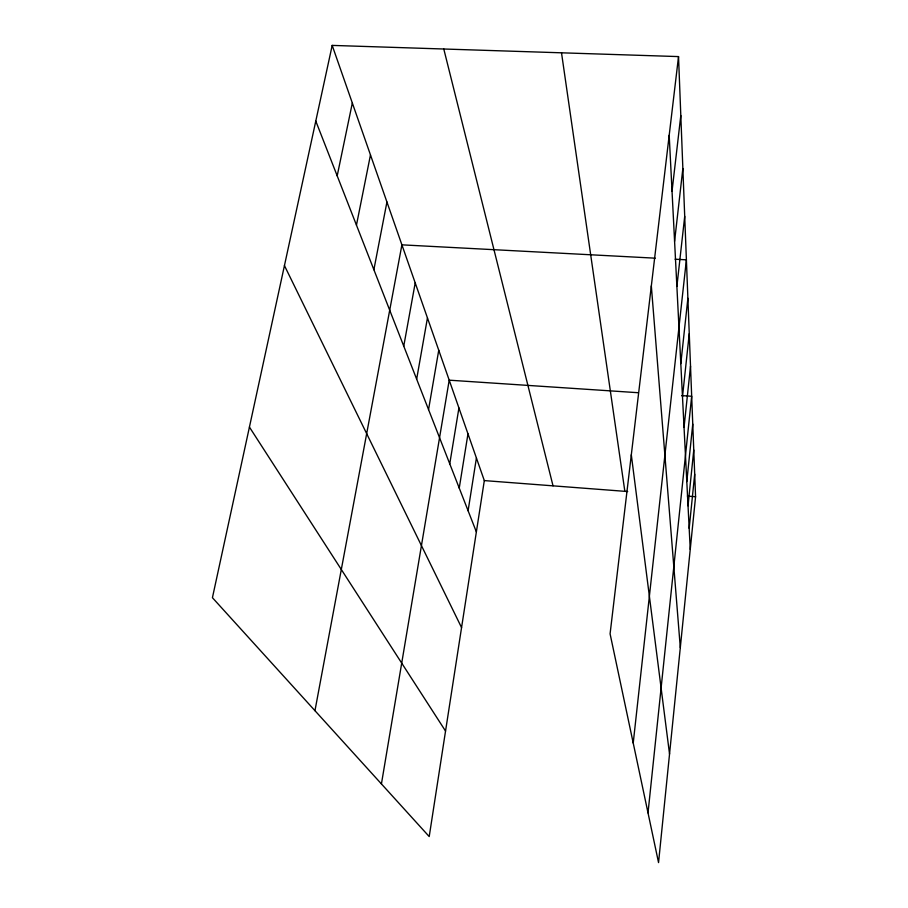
<?xml version="1.0" encoding="UTF-8"?>
<svg xmlns="http://www.w3.org/2000/svg" width="908" height="908" viewBox="0 0 908 908"><rect width="100%" height="100%" fill="white"/><g stroke="black" fill="none" stroke-linecap="round" stroke-linejoin="round"><path stroke-width="1.36" d="M678.526 56.591L695.573 496.733L658.55 862.6L610.085 633.841L678.526 56.591L332.192 45.4L212.427 597.702L429.212 836.574L484.316 480.593L332.192 45.4M688.037 505.801L693.769 450.039M689.183 528.342L694.699 474.18M648.017 812.876L691.68 396.263L681.829 395.616M686.8 481.581L692.759 424.138M684.042 427.327L690.523 366.196M682.487 396.796L689.263 333.645M633.228 743.062L686.391 259.824L675.087 259.223M680.807 363.609L687.889 298.312M676.88 286.463L684.711 216.388M674.587 241.29L682.861 168.525M672.034 191.179L680.807 115.554M468.097 510.75L476.416 458.007M459.244 488.107L467.972 433.854M449.755 463.829L458.926 407.976M381.428 783.933L449.21 380.18L638.279 392.721M428.553 409.576L438.746 350.25M416.659 379.135L427.452 317.925M403.754 346.13L415.206 282.91M314.962 710.692L401.904 244.842L655.281 258.178M373.88 269.687L386.933 201.996M356.458 225.116L370.475 154.939M337.197 175.834L352.327 103.001M484.316 480.593L627.678 491.546M687.39 496.109L695.573 496.733M249.428 427.078L445.544 731.065M284.442 265.579L461.559 627.598M315.78 121.059L476.371 531.918M443.785 49.009L553.029 485.848M561.507 52.812L624.852 491.33M631.31 454.817L669.536 754.003M651.331 285.929L680.308 647.642M669.196 135.281L690.25 549.385"/></g></svg>
